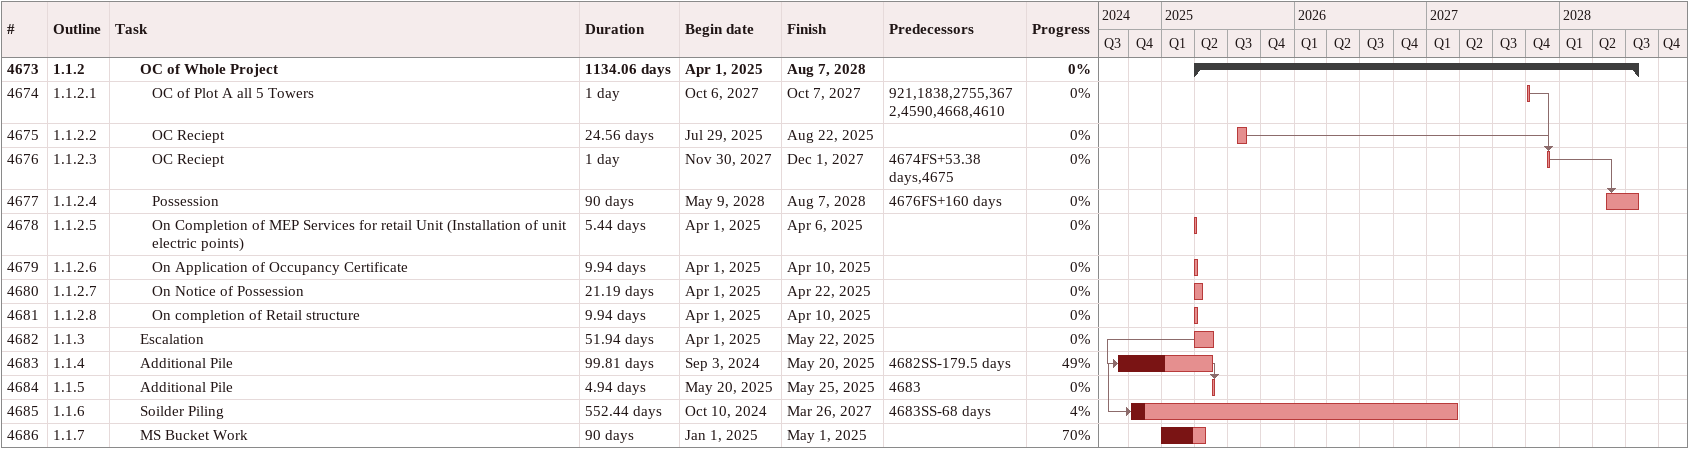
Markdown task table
| ID | WBS | Task | Duration | Start | Finish | Predecessors | % complete |
|---|---|---|---|---|---|---|---|
| 4673 | 1.1.2 | **OC of Whole Project** | 1134.06d | 2025-04-01 | 2028-08-07 |  | 0 |
| 4674 | 1.1.2.1 | OC of Plot A all 5 Towers | 1d | 2027-10-06 | 2027-10-07 | 921, 1838, 2755, 3672, 4590, 4668, 4610 | 0 |
| 4675 | 1.1.2.2 | OC Reciept | 24.56d | 2025-07-29 | 2025-08-22 |  | 0 |
| 4676 | 1.1.2.3 | OC Reciept | 1d | 2027-11-30 | 2027-12-01 | 4674FS+53.38d, 4675 | 0 |
| 4677 | 1.1.2.4 | Possession | 90d | 2028-05-09 | 2028-08-07 | 4676FS+160d | 0 |
| 4678 | 1.1.2.5 | On Completion of MEP Services for retail Unit (Installation of unit electric points) | 5.44d | 2025-04-01 | 2025-04-06 |  | 0 |
| 4679 | 1.1.2.6 | On Application of Occupancy Certificate | 9.94d | 2025-04-01 | 2025-04-10 |  | 0 |
| 4680 | 1.1.2.7 | On Notice of Possession | 21.19d | 2025-04-01 | 2025-04-22 |  | 0 |
| 4681 | 1.1.2.8 | On completion of Retail structure | 9.94d | 2025-04-01 | 2025-04-10 |  | 0 |
| 4682 | 1.1.3 | Escalation | 51.94d | 2025-04-01 | 2025-05-22 |  | 0 |
| 4683 | 1.1.4 | Additional Pile | 99.81d | 2024-09-03 | 2025-05-20 | 4682SS-179.5d | 49 |
| 4684 | 1.1.5 | Additional Pile | 4.94d | 2025-05-20 | 2025-05-25 | 4683 | 0 |
| 4685 | 1.1.6 | Soilder Piling | 552.44d | 2024-10-10 | 2027-03-26 | 4683SS-68d | 4 |
| 4686 | 1.1.7 | MS Bucket Work | 90d | 2025-01-01 | 2025-05-01 |  | 70 |
